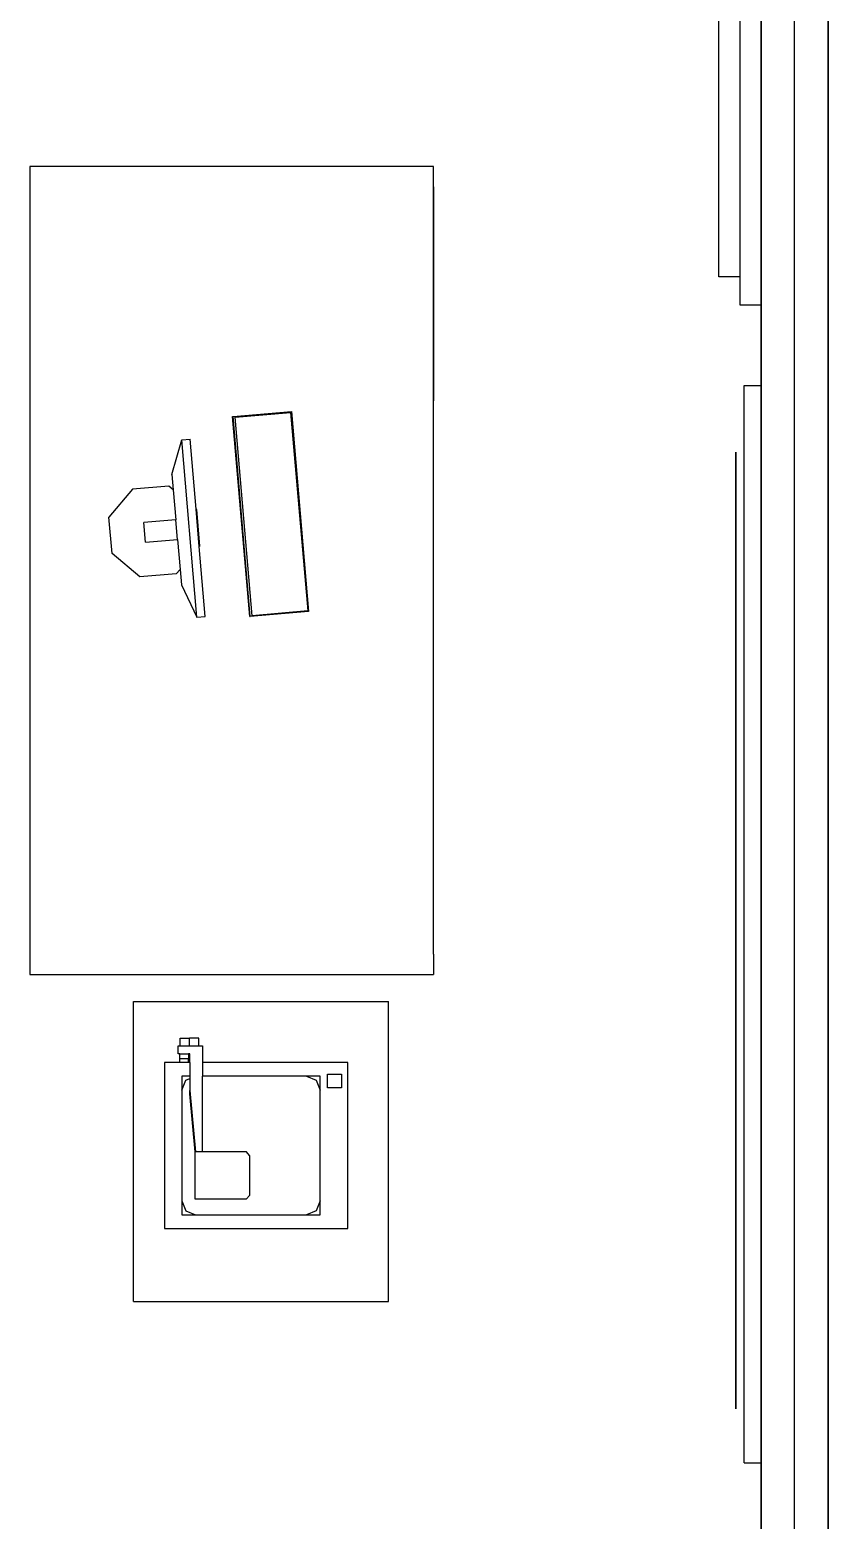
# Model space of a CAD drawing. Header units: inches. Extents: x 1 to 470, y -1 to 318.
# Drawn here: x 398.4 to 469.6, y 105.7 to 238.5 of the extents above; entities that cross this region are included whole.
import ezdxf

# ---------------------------------------------------------------- set-up
doc = ezdxf.new("R2010")
doc.units = ezdxf.units.IN
doc.header["$MEASUREMENT"] = 0
doc.layers.add('wall', color=6, linetype='Continuous', lineweight=35)

# ---------------------------------------------------------------- blocks, each defined once
blk = doc.blocks.new('computer classroom pl')
for p, q in [((337.53, 197.36), (337.53, 161.36)), ((409.53, 197.36), (337.53, 197.36)), ((409.53, 161.36), (409.53, 197.36)), ((372.95, 187.54), (375.04, 190.03)), ((375.04, 190.03), (378.28, 190.31)), ((380.77, 188.21), (378.28, 190.31)), ((308.38, 188.11), (335.13, 188.11)), ((308.38, 188.11), (308.38, 165.36)), ((335.13, 188.11), (335.13, 165.36)), ((373.23, 184.3), (372.95, 187.54)), ((381.05, 184.97), (380.77, 188.21)), ((376.04, 187.06), (377.8, 187.21)), ((376.04, 187.06), (376.29, 184.19)), ((378.05, 184.34), (377.8, 187.21)), ((314.88, 185.36), (314.88, 169)), ((329.7, 185.36), (314.88, 185.36)), ((329.7, 183.97), (329.7, 185.36)), ((329.7, 183.97), (329.7, 184.71)), ((329.7, 183.97), (329.7, 184.71)), ((329.7, 183.97), (329.7, 184.71)), ((329.7, 183.97), (329.7, 184.71)), ((329.7, 183.97), (329.7, 184.71)), ((329.7, 183.97), (329.7, 184.71)), ((329.7, 183.97), (329.7, 184.71)), ((380.71, 184.57), (381.05, 184.97)), ((382.09, 184.69), (380.71, 184.57)), ((382.09, 184.69), (385.17, 183.82)), ((316.11, 183.82), (316.11, 182.58)), ((317.35, 183.82), (316.11, 183.82)), ((316.47, 183.46), (316.11, 182.58)), ((317.35, 183.82), (316.47, 183.46)), ((327.23, 183.82), (317.35, 183.82)), ((328.46, 183.82), (327.23, 183.82)), ((327.23, 183.82), (328.1, 183.46)), ((328.1, 183.46), (328.26, 183.08)), ((328.46, 183.08), (328.46, 183.82)), ((329.7, 183.97), (330.01, 183.97)), ((329.7, 183.2), (329.7, 183.97)), ((330.01, 183.2), (330.01, 183.97)), ((330.01, 183.97), (330.47, 183.97)), ((330.47, 184.13), (331.16, 184.13)), ((330.47, 183.97), (330.47, 184.13)), ((330.47, 183.97), (330.47, 183.2)), ((331.16, 184.13), (331.16, 183.94)), ((331.16, 183.94), (331.86, 183.94)), ((331.16, 183.94), (331.16, 183.11)), ((331.86, 183.94), (331.86, 183.11)), ((372.25, 183.84), (369.36, 182.46)), ((369.36, 182.46), (385.17, 183.82)), ((373.63, 183.96), (372.25, 183.84)), ((373.63, 183.96), (373.23, 184.3)), ((376.29, 184.19), (373.63, 183.96)), ((376.29, 184.19), (378.05, 184.34)), ((380.71, 184.57), (378.05, 184.34)), ((385.17, 183.82), (385.24, 183.07)), ((316.11, 182.58), (316.11, 172.7)), ((321.71, 182.65), (317.53, 182.65)), ((317.53, 182.65), (317.53, 178.05)), ((327.18, 183.08), (321.71, 182.6)), ((321.71, 182.61), (326.88, 183.08)), ((321.71, 182.61), (321.71, 182.65)), ((321.71, 182.6), (321.71, 182.61)), ((321.71, 181.95), (321.71, 182.6)), ((321.71, 178.05), (321.71, 181.95)), ((321.71, 181.95), (328.46, 181.95)), ((326.88, 183.08), (327.18, 183.08)), ((328.26, 183.08), (327.18, 183.08)), ((328.46, 183.08), (328.26, 183.08)), ((329.7, 183.08), (328.46, 183.08)), ((328.46, 172.7), (328.46, 181.95)), ((329.7, 181.95), (328.46, 181.95)), ((329.7, 183.08), (329.7, 183.2)), ((329.7, 183.2), (330.01, 183.2)), ((329.7, 183.08), (329.7, 183.2)), ((329.7, 183.08), (329.7, 183.2)), ((329.7, 183.08), (329.7, 183.2)), ((329.7, 183.08), (329.7, 183.2)), ((329.7, 183.08), (329.7, 183.2)), ((329.7, 183.08), (329.7, 183.2)), ((329.7, 183.08), (329.7, 183.2)), ((329.7, 183.08), (330.47, 183.08)), ((329.7, 169), (329.7, 181.95)), ((331.16, 181.95), (329.7, 181.95)), ((329.7, 181.31), (329.7, 181.95)), ((329.7, 181.31), (329.7, 181.95)), ((329.7, 181.31), (329.7, 181.95)), ((329.7, 181.31), (329.7, 181.95)), ((329.7, 181.31), (329.7, 181.95)), ((329.7, 181.31), (329.7, 181.95)), ((329.7, 181.31), (329.7, 181.95)), ((330.47, 183.2), (330.01, 183.2)), ((330.47, 183.08), (330.47, 183.2)), ((331.16, 183.11), (331.86, 183.11)), ((331.16, 183.11), (331.16, 182.28)), ((331.16, 182.28), (331.86, 182.28)), ((331.16, 182.28), (331.16, 181.95)), ((331.86, 182.28), (331.86, 183.11)), ((369.36, 182.46), (369.42, 181.72)), ((369.42, 181.72), (375.66, 182.25)), ((375.66, 182.25), (379, 182.54)), ((375.71, 182.2), (375.66, 182.25)), ((375.71, 182.2), (378.95, 182.48)), ((378.95, 182.48), (379, 182.54)), ((379, 182.54), (385.24, 183.07)), ((317.53, 178.05), (317.84, 177.76)), ((321.41, 177.76), (321.71, 178.05)), ((369.43, 177.75), (387.24, 179.28)), ((369.43, 177.71), (387.24, 179.24)), ((369.5, 177.54), (387.19, 179.06)), ((387.19, 179.06), (387.61, 174.1)), ((387.24, 179.28), (387.24, 179.24)), ((387.24, 179.24), (387.69, 174.03)), ((321.41, 177.76), (317.84, 177.76)), ((369.43, 177.75), (369.43, 177.71)), ((369.88, 172.5), (369.43, 177.71)), ((369.93, 172.58), (369.5, 177.54)), ((387.69, 174.03), (369.88, 172.5)), ((387.61, 174.1), (369.93, 172.58)), ((316.47, 171.83), (316.11, 172.7)), ((316.11, 172.7), (316.11, 171.47)), ((328.46, 172.7), (328.1, 171.83)), ((328.46, 171.47), (328.46, 172.7)), ((329.7, 169.57), (329.7, 172.97)), ((329.7, 169.57), (329.7, 172.97)), ((329.7, 169.57), (329.7, 172.97)), ((329.7, 169.57), (329.7, 172.97)), ((329.7, 169.57), (329.7, 172.97)), ((329.7, 169.57), (329.7, 172.97)), ((329.7, 169.57), (329.7, 172.97)), ((316.11, 171.47), (317.35, 171.47)), ((317.35, 171.47), (316.47, 171.83)), ((317.35, 171.47), (327.23, 171.47)), ((328.1, 171.83), (327.23, 171.47)), ((327.23, 171.47), (328.46, 171.47)), ((327.42, 169.57), (327.42, 170.8)), ((327.42, 170.8), (328.66, 170.8)), ((328.66, 170.8), (328.66, 169.57)), ((314.88, 169), (329.7, 169)), ((328.66, 169.57), (327.42, 169.57)), ((308.38, 165.36), (335.13, 165.36)), ((339.33, 161.36), (337.53, 161.36)), ((339.33, 161.36), (358.41, 161.36)), ((339.33, 161.36), (339.33, 161.36)), ((339.33, 161.36), (358.41, 161.36)), ((358.41, 161.36), (358.41, 161.36)), ((358.41, 161.36), (388.65, 161.36)), ((407.73, 161.36), (388.65, 161.36)), ((388.65, 161.36), (388.65, 161.36)), ((388.65, 161.36), (407.73, 161.36)), ((407.73, 161.36), (407.73, 161.36)), ((407.73, 161.36), (409.53, 161.36)), ((399.71, 134.03), (399.71, 135.9)), ((399.71, 135.9), (444.71, 135.9)), ((294.01, 133.65), (294.01, 132.15)), ((294.01, 133.65), (390.01, 133.65)), ((390.01, 133.65), (390.01, 132.15)), ((397.21, 134.03), (397.21, 132.15)), ((399.71, 134.03), (397.21, 134.03)), ((444.71, 134.03), (399.71, 134.03)), ((282.07, 129.15), (485.89, 129.15))]:
    blk.add_line(p, q)
at = {"layer": 'wall'}
for p, q in [((298.82, 134.4), (384.07, 134.4)), ((294.01, 132.15), (282.07, 132.15)), ((390.01, 132.15), (294.01, 132.15)), ((397.21, 132.15), (390.01, 132.15)), ((397.21, 132.15), (447.21, 132.15)), ((485.89, 126.15), (282.07, 126.15))]:
    blk.add_line(p, q, dxfattribs=at)

msp = doc.modelspace()

# ---------------------------------------------------------------- block references
at = {"rotation": 90.00000000000001}
msp.add_blockref('computer classroom pl', (595.79, -183.23), dxfattribs=at)

doc.saveas('drawing.dxf')
